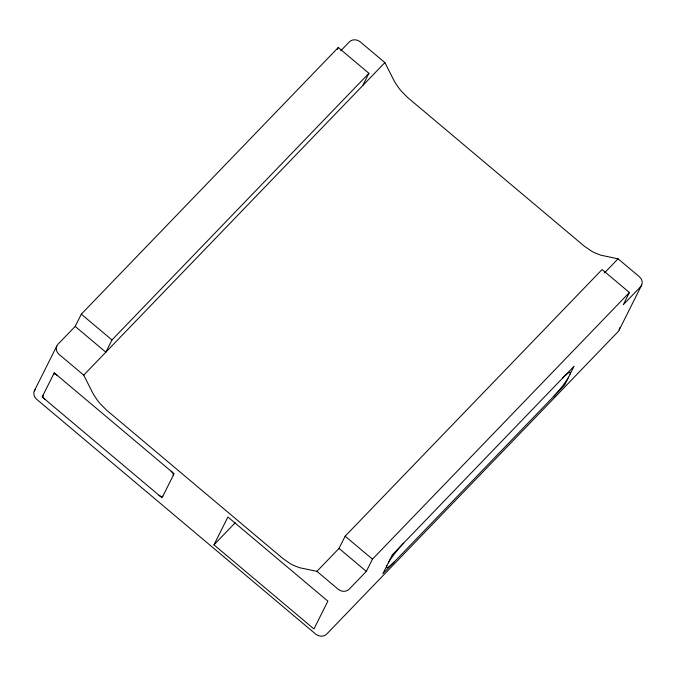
<?xml version="1.0" encoding="UTF-8"?>
<svg xmlns="http://www.w3.org/2000/svg" width="676" height="676" viewBox="0 0 676 676"><rect width="100%" height="100%" fill="white"/><g stroke="black" fill="none" stroke-linecap="round" stroke-linejoin="round"><path stroke-width="1.01" d="M388.37 562.753L392.308 554.852L574.085 366.206L570.079 374.183A68.42 8.695 -49.9 0 1 568.584 377.166L564.646 385.066L382.861 573.713L386.875 565.744A68.42 8.695 -49.9 0 1 388.37 562.753A19.993 2.543 -49.9 0 1 403.614 543.132M34.307 390.931L56.776 346.07M316.909 571.355L339.022 548.413L345.14 536.186L602.088 269.53L629.398 292.505L372.451 559.17L366.333 571.397L349.137 589.235A7.994 7.005 26.6 0 1 338.152 589.227L316.909 571.355L299.502 567.696L293.595 565.373A37.357 17.356 43.9 0 1 289.75 563.294L282.83 558.46L106.69 410.239L100.462 404.003A37.357 17.356 43.9 0 1 97.437 400.31L93.398 394.252L83.731 375.129L59.15 354.452A7.994 7.005 26.6 0 1 57.992 344.245L75.188 326.398L81.314 314.171L338.262 47.514L368.91 73.304L362.784 85.531M368.91 73.304L111.962 339.96L105.836 352.188L75.188 326.398M337.324 49.39L338.262 47.514M213.962 544.831L227.896 517.013L327.877 601.141L313.943 628.959L213.962 544.831L235.214 522.776M629.398 292.505L623.272 304.732L640.468 286.894A7.994 7.005 26.6 0 0 639.319 276.687L618.075 258.815L600.668 255.148L594.753 252.824A37.357 17.356 43.9 0 1 590.917 250.754L583.988 245.92L407.856 97.699L401.628 91.463A37.357 17.356 43.9 0 1 398.603 87.762L394.564 81.703L384.889 62.589L360.316 41.904A7.994 7.005 26.6 0 0 349.331 41.895L340.738 50.818M619.224 329.93L641.693 285.069M83.731 375.129L384.889 62.589M604.521 272.876L618.075 258.815M81.314 314.171L111.962 339.96M345.14 536.186L372.451 559.17M339.022 548.413L366.333 571.397M45.216 399.508A3.997 1.859 43.9 0 1 43.036 395.232M162.891 496.091A3.997 1.859 43.9 0 1 158.995 495.263M53.387 374.572A3.997 1.859 43.9 0 1 57.283 375.4M35.532 389.106A7.994 7.005 26.6 0 0 36.681 399.313L315.684 634.096A7.994 7.005 26.6 0 0 326.669 634.105L618.008 331.755A7.994 7.005 26.6 0 0 619.731 327.784M568.584 377.166A19.993 2.543 -49.9 0 1 553.34 396.787M394.192 561.942A19.993 2.543 -49.9 0 1 386.875 565.744M562.753 377.977A19.993 2.543 -49.9 0 1 570.079 374.183M171.07 471.155A3.997 1.859 43.9 0 1 173.242 475.431M54.249 372.848L42.174 396.956L162.029 497.815L174.104 473.707L54.249 372.848"/></g></svg>
